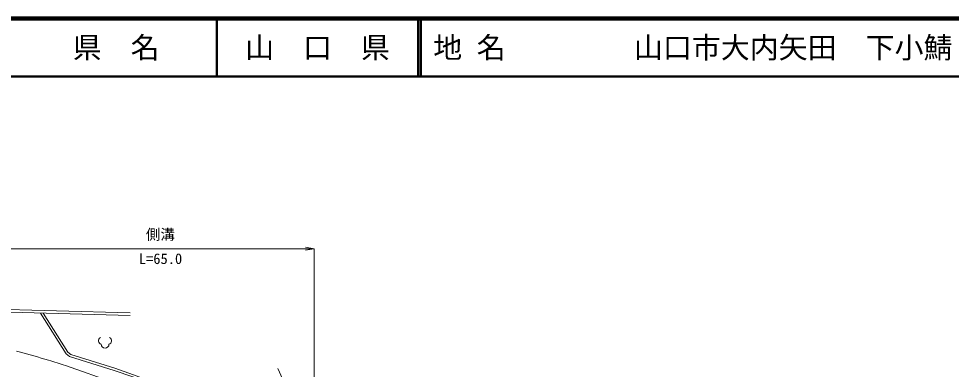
# Model space of a CAD drawing. Units: millimetres, scale not verified. Extents: x -463853 to 680000, y 20000 to 876118.
# Drawn here: x 298785 to 459836, y 319388 to 380000 of the extents above; entities that cross this region are included whole.
import ezdxf
from ezdxf.enums import TextEntityAlignment as Align

# ---------------------------------------------------------------- set-up
doc = ezdxf.new("R2010")
doc.units = ezdxf.units.MM
doc.header["$LTSCALE"] = 1000
doc.linetypes.add('CHAIN', pattern=[18.5, 12, -1.5, 3.5, -1.5])
for name, color, linetype, lineweight in [('M-BGD', 7, 'Continuous', 13), ('M-BMK', 2, 'CHAIN', 13), ('M-STR-HTXT', 7, 'Continuous', 13), ('M-TTL', 2, 'Continuous', 140), ('M-TTL-LINE', 7, 'Continuous', 50)]:
    doc.layers.add(name, color=color, linetype=linetype, lineweight=lineweight)
doc.layers.add('M-TTL-TXT', color=7, linetype='Continuous')
doc.styles.add('ＭＳ ゴシック', font='')
doc.styles.get('ＭＳ ゴシック').set_extended_font_data('MS Gothic')

msp = doc.modelspace()

# ---------------------------------------------------------------- linework, layer by layer
at = {"layer": 'M-BGD'}
for p, q in [((292691, 329381), (318015, 328684)), ((302537, 329110), (306985, 322054)), ((303018, 329097), (307283, 322332))]:
    msp.add_line(p, q, dxfattribs=at)
for points in [[(269277, 328368), (273219, 328262), (291027, 327401), (291253, 327578), (292398, 329727), (292560, 329835), (318028, 329134)], [(307283, 322332), (307768, 321977), (315382, 319578), (318624, 318451), (324480, 316264), (330102, 313919), (335225, 311870), (340172, 309613), (345200, 307202), (348624, 305601)], [(306985, 322054), (307585, 321616), (315256, 319198), (318489, 318075), (324333, 315892), (329951, 313549), (335068, 311502), (340003, 309251), (345029, 306840), (348614, 305164)], [(343520, 319524), (346781, 312399), (349807, 306930), (349858, 306030), (349302, 305448), (348614, 305164)]]:
    msp.add_lwpolyline(points, dxfattribs=at)
for centre, radius, start, end in [((313184, 324324), 603, 116.08703, 255.33416), ((313706, 323741), 675, 180, 0), ((314228, 324324), 603, 284.66584, 63.91297)]:
    msp.add_arc(centre, radius, start, end, dxfattribs=at)
at = {"layer": 'M-BMK'}
msp.add_line((306850, 320069), (315361, 317082), dxfattribs=at)
msp.add_lwpolyline([(298427, 322526), (298850, 322420), (299494, 322253), (300136, 322078), (300777, 321898), (301416, 321713), (302054, 321525), (302692, 321334), (303330, 321144), (303967, 320953), (304328, 320845), (304689, 320736), (305049, 320626), (305409, 320515), (305769, 320403), (306129, 320291), (306489, 320180), (306850, 320069)], dxfattribs=at)
at = {"layer": 'M-STR-HTXT'}
for p, q in [((292647, 340237), (349805, 340237)), ((349805, 340237), (348305, 340487)), ((349805, 340237), (348305, 339987)), ((349805, 340237), (349805, 315628))]:
    msp.add_line(p, q, dxfattribs=at)
at = {"layer": 'M-TTL'}
msp.add_line((680000, 380000), (40000, 380000), dxfattribs=at)
at = {"layer": 'M-TTL-LINE'}
for p, q in [((333000, 380000), (333000, 370000)), ((367750, 380000), (367750, 370000)), ((368250, 380000), (368250, 370000)), ((40000, 370000), (680000, 370000))]:
    msp.add_line(p, q, dxfattribs=at)

# ---------------------------------------------------------------- texts
at = {"layer": 'M-STR-HTXT', "style": 'ＭＳ ゴシック'}
msp.add_text('側溝', height=1833, dxfattribs=at).set_placement((323258, 341246), align=Align.BOTTOM_CENTER)
msp.add_text('L=65.0', height=1833, dxfattribs=at).set_placement((323284, 339430), align=Align.TOP_CENTER)
at = {"layer": 'M-TTL-TXT', "style": 'ＭＳ ゴシック'}
for s, p in [('県\u3000名', (315625, 375000)), ('山\u3000口\u3000県', (350375, 375000))]:
    msp.add_text(s, height=3666, dxfattribs=at).set_placement(p, align=Align.MIDDLE_CENTER)
for s, p in [('地 名', (370380, 375000)), ('山口市大内矢田\u3000下小鯖', (405024, 375000))]:
    msp.add_text(s, height=3666, dxfattribs=at).set_placement(p, align=Align.MIDDLE_LEFT)

doc.saveas('drawing.dxf')
